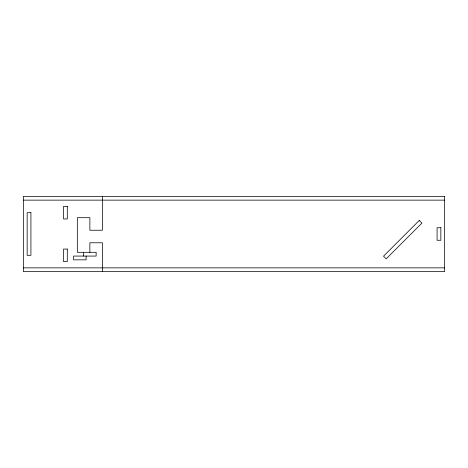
<?xml version="1.0" encoding="UTF-8"?>
<svg xmlns="http://www.w3.org/2000/svg" width="468" height="468" viewBox="0 0 468 468"><rect width="100%" height="100%" fill="white"/><g stroke="black" fill="none" stroke-linecap="round" stroke-linejoin="round"><path stroke-width="0.7" d="M23.4 200.14L444.6 200.14M23.4 267.86L444.6 267.86M102.41 196.373L102.41 230.238L89.874 230.238L89.874 217.696L77.331 217.696L77.331 252.31L96.139 252.31L96.139 256.072L73.57 256.072L73.57 259.834L86.106 259.834L86.106 256.072M102.41 271.627L102.41 242.781L89.874 242.781L89.874 252.31M83.602 252.31L83.602 256.072M419.275 220.446L383.538 256.183L386.199 258.845L421.937 223.101L419.275 220.446M444.6 196.373L23.4 196.373L23.4 271.627L444.6 271.627L444.6 196.373M67.298 206.406L63.531 206.406L63.531 218.948L67.298 218.948L67.298 206.406M30.923 212.677L27.162 212.677L27.162 255.323L30.923 255.323L30.923 212.677M440.838 227.729L437.077 227.729L437.077 240.271L440.838 240.271L440.838 227.729M67.298 249.052L63.531 249.052L63.531 261.594L67.298 261.594L67.298 249.052"/></g></svg>
